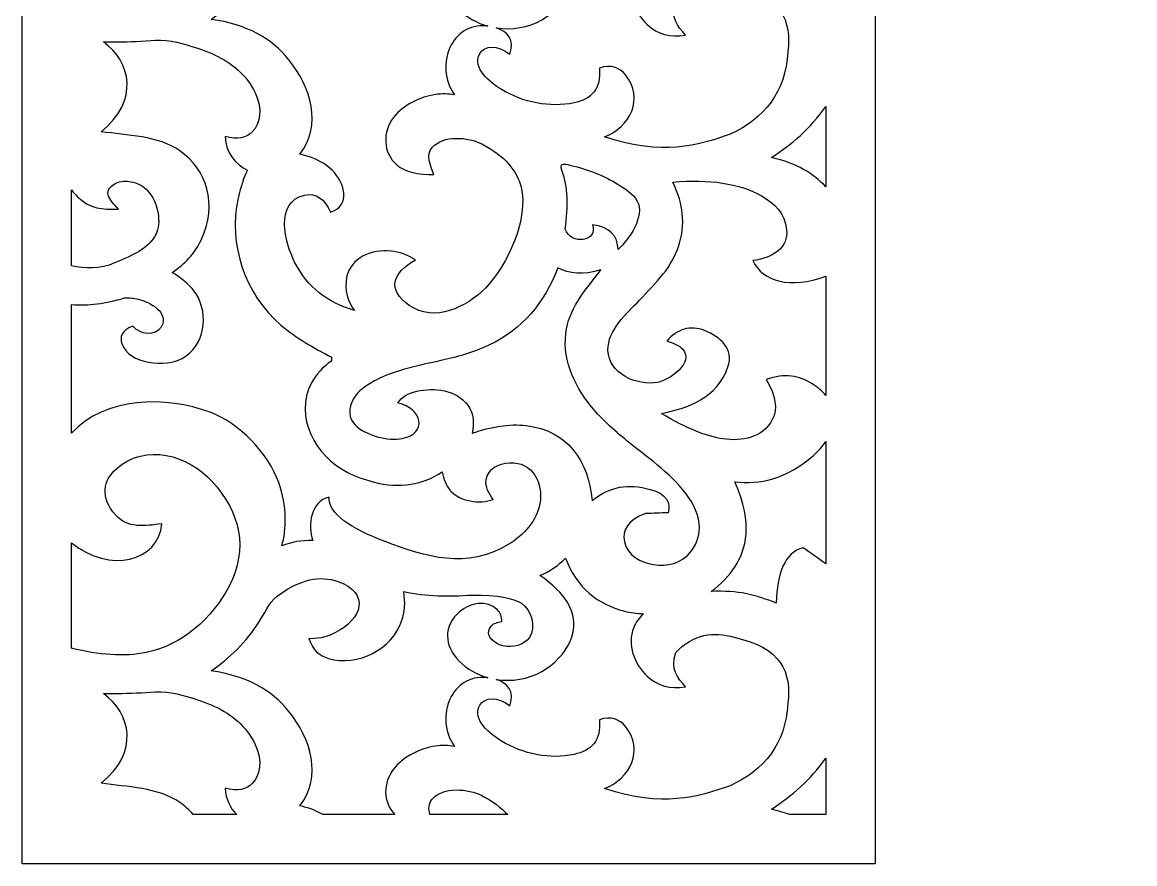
# Model space of a CAD drawing. Header units: centimetres. Extents: x -27 to -21.2, y -9 to 9.
# Drawn here: x -27 to -21.24, y -9 to -4.64 of the extents above; entities that cross this region are included whole.
import ezdxf

# ---------------------------------------------------------------- set-up
doc = ezdxf.new("R2010")
doc.units = ezdxf.units.CM
doc.header["$MEASUREMENT"] = 0
doc.layers.add('layer 1', color=7, linetype='Continuous')

msp = doc.modelspace()

# ---------------------------------------------------------------- linework, layer by layer
at = {"layer": 'layer 1', "color": 250}
for points, knots in [([(-22.58379, -9.00021), (-22.58379, -9.00021), (-22.58379, 9.00077), (-22.58379, 9.00077), (-22.58379, 9.00077), (-22.82773, 9.00077), (-21.23895, 9.00077), (-26.99913, 9.00077), (-26.99913, 9.00077), (-26.99913, 9.00077), (-26.99913, -9.00021), (-26.99913, -9.00021), (-26.99913, -9.00021), (-25.28055, -9.00021), (-23.36778, -9.00021), (-22.58379, -9.00021)], [0, 0, 0, 0, 0.2, 0.2, 0.2, 0.2, 0.4, 0.4, 0.4, 0.4, 0.6, 0.6, 0.6, 0.6, 1, 1, 1, 1]), ([(-24.54571, -4.67141), (-24.4875, -4.68979), (-24.44538, -4.73198), (-24.47462, -4.80778), (-24.47462, -4.80778), (-24.53755, -4.75779), (-24.60599, -4.76163), (-24.62993, -4.8049), (-24.62993, -4.8049), (-24.67222, -4.88134), (-24.57287, -4.95677), (-24.51725, -4.99062), (-24.51725, -4.99062), (-24.40699, -5.05772), (-24.26852, -5.08673), (-24.14149, -5.05967), (-24.14149, -5.05967), (-24.05237, -5.04069), (-24.00017, -4.98859), (-24.01108, -4.87983), (-24.01108, -4.87983), (-23.95209, -4.85911), (-23.90624, -4.87751), (-23.87614, -4.91432), (-23.87614, -4.91432), (-23.7766, -5.03611), (-23.85188, -5.18646), (-23.98432, -5.23663), (-23.98432, -5.23663), (-23.68143, -5.33468), (-23.50368, -5.28257), (-23.33318, -5.22176), (-23.33318, -5.22176), (-23.15668, -5.13973), (-23.04689, -5.00549), (-23.03461, -4.79495), (-23.03461, -4.79495), (-23.01585, -4.63579), (-23.0673, -4.5051), (-23.31286, -4.4531), (-23.31286, -4.4531), (-23.41981, -4.42336), (-23.52229, -4.43379), (-23.61496, -4.5326), (-23.61496, -4.5326), (-23.646, -4.61876), (-23.60347, -4.66289), (-23.56527, -4.70949), (-23.56527, -4.70949), (-23.64271, -4.72175), (-23.7099, -4.706), (-23.76383, -4.65395), (-23.76383, -4.65395), (-23.83048, -4.58962), (-23.8699, -4.49259), (-23.83314, -4.40256), (-23.83314, -4.40256), (-23.82209, -4.37548), (-23.80453, -4.35177), (-23.78217, -4.33113), (-23.78217, -4.33113), (-23.81586, -4.33031), (-23.84907, -4.32592), (-23.88108, -4.31761), (-23.88108, -4.31761), (-24.01776, -4.28212), (-24.12569, -4.20018), (-24.18692, -4.0428), (-24.18692, -4.0428), (-24.22252, -4.08113), (-24.26591, -4.11167), (-24.3187, -4.1328), (-24.3187, -4.1328), (-24.24885, -4.1819), (-24.2049, -4.22681), (-24.17854, -4.26889), (-24.17854, -4.26889), (-24.09096, -4.40864), (-24.18028, -4.5561), (-24.30856, -4.62977), (-24.30856, -4.62977), (-24.37874, -4.67006), (-24.46452, -4.68389), (-24.54571, -4.67141)], [0, 0, 0, 0, 0.0454545, 0.0454545, 0.0454545, 0.0454545, 0.0909091, 0.0909091, 0.0909091, 0.0909091, 0.1363636, 0.1363636, 0.1363636, 0.1363636, 0.1818182, 0.1818182, 0.1818182, 0.1818182, 0.2272727, 0.2272727, 0.2272727, 0.2272727, 0.2727273, 0.2727273, 0.2727273, 0.2727273, 0.3181818, 0.3181818, 0.3181818, 0.3181818, 0.3636364, 0.3636364, 0.3636364, 0.3636364, 0.4090909, 0.4090909, 0.4090909, 0.4090909, 0.4545455, 0.4545455, 0.4545455, 0.4545455, 0.5, 0.5, 0.5, 0.5, 0.5454545, 0.5454545, 0.5454545, 0.5454545, 0.5909091, 0.5909091, 0.5909091, 0.5909091, 0.6363636, 0.6363636, 0.6363636, 0.6363636, 0.6818182, 0.6818182, 0.6818182, 0.6818182, 0.7272727, 0.7272727, 0.7272727, 0.7272727, 0.7727273, 0.7727273, 0.7727273, 0.7727273, 0.8181818, 0.8181818, 0.8181818, 0.8181818, 0.8636364, 0.8636364, 0.8636364, 0.8636364, 0.9090909, 0.9090909, 0.9090909, 0.9090909, 1, 1, 1, 1]), ([(-25.56161, -5.32607), (-25.46011, -5.3466), (-25.36786, -5.40359), (-25.3387, -5.5007), (-25.3387, -5.5007), (-25.31785, -5.57011), (-25.35682, -5.61309), (-25.40265, -5.62612), (-25.40265, -5.62612), (-25.43358, -5.55755), (-25.47895, -5.5236), (-25.53742, -5.53773), (-25.53742, -5.53773), (-25.6958, -5.576), (-25.6391, -5.7837), (-25.58882, -5.88408), (-25.58882, -5.88408), (-25.5239, -6.01368), (-25.41878, -6.09477), (-25.27969, -6.13492), (-25.27969, -6.13492), (-25.31336, -6.09412), (-25.33212, -6.02548), (-25.31948, -5.96377), (-25.31948, -5.96377), (-25.29805, -5.85919), (-25.18712, -5.81789), (-25.09095, -5.82707), (-25.09095, -5.82707), (-25.04628, -5.83134), (-25.00354, -5.84722), (-24.96236, -5.87243), (-24.96236, -5.87243), (-25.08401, -5.94117), (-25.11177, -6.02718), (-24.99505, -6.10895), (-24.99505, -6.10895), (-24.86587, -6.19943), (-24.69881, -6.11915), (-24.60102, -6.01882), (-24.60102, -6.01882), (-24.48721, -5.90207), (-24.37454, -5.65769), (-24.41654, -5.49542), (-24.41654, -5.49542), (-24.43812, -5.41204), (-24.49872, -5.33552), (-24.6204, -5.27253), (-24.6204, -5.27253), (-24.6896, -5.2367), (-24.8188, -5.22542), (-24.87613, -5.2907), (-24.87613, -5.2907), (-24.91064, -5.33), (-24.88659, -5.38142), (-24.86769, -5.43176), (-24.86769, -5.43176), (-24.94879, -5.43303), (-25.01496, -5.41862), (-25.05927, -5.38124), (-25.05927, -5.38124), (-25.13246, -5.31951), (-25.13498, -5.20818), (-25.07665, -5.13554), (-25.07665, -5.13554), (-25.02431, -5.07035), (-24.94131, -5.02878), (-24.8594, -5.01687), (-24.8594, -5.01687), (-24.82659, -5.0121), (-24.79378, -5.0124), (-24.76096, -5.01864), (-24.76096, -5.01864), (-24.81534, -4.94162), (-24.81832, -4.84594), (-24.78438, -4.77285), (-24.78438, -4.77285), (-24.75174, -4.70257), (-24.68496, -4.65318), (-24.59691, -4.66139), (-24.59691, -4.66139), (-24.59398, -4.66166), (-24.59106, -4.66199), (-24.58814, -4.66235), (-24.58814, -4.66235), (-24.64418, -4.64691), (-24.6961, -4.61822), (-24.73668, -4.57632), (-24.73668, -4.57632), (-24.81361, -4.49691), (-24.82292, -4.39361), (-24.73339, -4.32018), (-24.73339, -4.32018), (-24.67798, -4.27474), (-24.59573, -4.25721), (-24.53921, -4.31084), (-24.53921, -4.31084), (-24.5224, -4.32678), (-24.51489, -4.34696), (-24.51668, -4.37136), (-24.51668, -4.37136), (-24.53848, -4.37458), (-24.55879, -4.38098), (-24.57061, -4.39501), (-24.57061, -4.39501), (-24.61206, -4.44422), (-24.55469, -4.48729), (-24.51023, -4.49744), (-24.51023, -4.49744), (-24.45866, -4.50922), (-24.40119, -4.494), (-24.37345, -4.45374), (-24.37345, -4.45374), (-24.33733, -4.40133), (-24.36161, -4.30877), (-24.41459, -4.27665), (-24.41459, -4.27665), (-24.45712, -4.25085), (-24.53346, -4.23419), (-24.67185, -4.2343), (-24.67185, -4.2343), (-24.78908, -4.24307), (-24.90631, -4.24126), (-25.02355, -4.2162), (-25.02355, -4.2162), (-25.01472, -4.27519), (-25.01938, -4.3237), (-25.03319, -4.36509), (-25.03319, -4.36509), (-25.08341, -4.51564), (-25.26129, -4.60702), (-25.41407, -4.56279), (-25.41407, -4.56279), (-25.46082, -4.54925), (-25.49658, -4.51727), (-25.51505, -4.45903), (-25.51505, -4.45903), (-25.47952, -4.46442), (-25.42539, -4.45361), (-25.37663, -4.4288), (-25.37663, -4.4288), (-25.24086, -4.35972), (-25.1949, -4.2252), (-25.36298, -4.16464), (-25.36298, -4.16464), (-25.46118, -4.12926), (-25.55938, -4.15796), (-25.65758, -4.22376), (-25.65758, -4.22376), (-25.7208, -4.26612), (-25.72806, -4.30406), (-25.76817, -4.36699), (-25.76817, -4.36699), (-25.84105, -4.48133), (-25.92786, -4.56185), (-26.02083, -4.62741), (-26.02083, -4.62741), (-25.83546, -4.65258), (-25.70717, -4.72713), (-25.61926, -4.83659), (-25.61926, -4.83659), (-25.50353, -4.9807), (-25.44549, -5.1723), (-25.56161, -5.32607)], [0, 0, 0, 0, 0.0238095, 0.0238095, 0.0238095, 0.0238095, 0.047619, 0.047619, 0.047619, 0.047619, 0.0714286, 0.0714286, 0.0714286, 0.0714286, 0.0952381, 0.0952381, 0.0952381, 0.0952381, 0.1190476, 0.1190476, 0.1190476, 0.1190476, 0.1428571, 0.1428571, 0.1428571, 0.1428571, 0.1666667, 0.1666667, 0.1666667, 0.1666667, 0.1904762, 0.1904762, 0.1904762, 0.1904762, 0.2142857, 0.2142857, 0.2142857, 0.2142857, 0.2380952, 0.2380952, 0.2380952, 0.2380952, 0.2619048, 0.2619048, 0.2619048, 0.2619048, 0.2857143, 0.2857143, 0.2857143, 0.2857143, 0.3095238, 0.3095238, 0.3095238, 0.3095238, 0.3333333, 0.3333333, 0.3333333, 0.3333333, 0.3571429, 0.3571429, 0.3571429, 0.3571429, 0.3809524, 0.3809524, 0.3809524, 0.3809524, 0.4047619, 0.4047619, 0.4047619, 0.4047619, 0.4285714, 0.4285714, 0.4285714, 0.4285714, 0.452381, 0.452381, 0.452381, 0.452381, 0.4761905, 0.4761905, 0.4761905, 0.4761905, 0.5, 0.5, 0.5, 0.5, 0.5238095, 0.5238095, 0.5238095, 0.5238095, 0.547619, 0.547619, 0.547619, 0.547619, 0.5714286, 0.5714286, 0.5714286, 0.5714286, 0.5952381, 0.5952381, 0.5952381, 0.5952381, 0.6190476, 0.6190476, 0.6190476, 0.6190476, 0.6428571, 0.6428571, 0.6428571, 0.6428571, 0.6666667, 0.6666667, 0.6666667, 0.6666667, 0.6904762, 0.6904762, 0.6904762, 0.6904762, 0.7142857, 0.7142857, 0.7142857, 0.7142857, 0.7380952, 0.7380952, 0.7380952, 0.7380952, 0.7619048, 0.7619048, 0.7619048, 0.7619048, 0.7857143, 0.7857143, 0.7857143, 0.7857143, 0.8095238, 0.8095238, 0.8095238, 0.8095238, 0.8333333, 0.8333333, 0.8333333, 0.8333333, 0.8571429, 0.8571429, 0.8571429, 0.8571429, 0.8809524, 0.8809524, 0.8809524, 0.8809524, 0.9047619, 0.9047619, 0.9047619, 0.9047619, 0.9285714, 0.9285714, 0.9285714, 0.9285714, 0.952381, 0.952381, 0.952381, 0.952381, 1, 1, 1, 1]), ([(-26.7444, -6.77109), (-26.57057, -6.58049), (-26.25652, -6.57711), (-26.02605, -6.66204), (-26.02605, -6.66204), (-25.87657, -6.71713), (-25.72529, -6.87584), (-25.67103, -7.02594), (-25.67103, -7.02594), (-25.62681, -7.14831), (-25.63003, -7.27267), (-25.65578, -7.35339), (-25.65578, -7.35339), (-25.60522, -7.33535), (-25.55247, -7.32389), (-25.4949, -7.32689), (-25.4949, -7.32689), (-25.52172, -7.24568), (-25.50648, -7.12417), (-25.40973, -7.10166), (-25.40973, -7.10166), (-25.41643, -7.18714), (-25.29658, -7.26506), (-25.1207, -7.33187), (-25.1207, -7.33187), (-24.90692, -7.41306), (-24.697, -7.47593), (-24.48278, -7.34746), (-24.48278, -7.34746), (-24.39811, -7.29668), (-24.33548, -7.22302), (-24.31925, -7.13501), (-24.31925, -7.13501), (-24.30028, -7.0321), (-24.35522, -6.91618), (-24.47617, -6.92406), (-24.47617, -6.92406), (-24.5334, -6.92778), (-24.58767, -6.95097), (-24.59718, -7.01375), (-24.59718, -7.01375), (-24.60253, -7.04907), (-24.58402, -7.08141), (-24.5605, -7.11312), (-24.5605, -7.11312), (-24.63064, -7.14019), (-24.73617, -7.12422), (-24.7852, -7.06513), (-24.7852, -7.06513), (-24.8061, -7.03995), (-24.81769, -7.00802), (-24.82432, -6.97115), (-24.82432, -6.97115), (-24.92474, -7.03552), (-25.0411, -7.06007), (-25.18214, -7.02289), (-25.18214, -7.02289), (-25.22898, -7.01054), (-25.27475, -6.99434), (-25.31695, -6.97287), (-25.31695, -6.97287), (-25.47962, -6.89008), (-25.59474, -6.68523), (-25.50106, -6.50941), (-25.50106, -6.50941), (-25.47751, -6.4652), (-25.44208, -6.4275), (-25.39867, -6.3968), (-25.39867, -6.3968), (-25.39867, -6.39013), (-25.39867, -6.38346), (-25.39867, -6.37679), (-25.39867, -6.37679), (-25.49059, -6.32824), (-25.58113, -6.27777), (-25.65979, -6.21076), (-25.65979, -6.21076), (-25.84576, -6.0523), (-25.93464, -5.79252), (-25.88046, -5.55299), (-25.88046, -5.55299), (-25.8669, -5.49304), (-25.85306, -5.44471), (-25.83304, -5.40777), (-25.83304, -5.40777), (-25.89564, -5.37999), (-25.94376, -5.32078), (-25.94854, -5.2346), (-25.94854, -5.2346), (-25.88617, -5.25282), (-25.83665, -5.24249), (-25.80625, -5.2081), (-25.80625, -5.2081), (-25.73262, -5.12478), (-25.78304, -4.99964), (-25.84525, -4.92729), (-25.84525, -4.92729), (-25.90584, -4.85682), (-25.99156, -4.80789), (-26.09635, -4.7753), (-26.09635, -4.7753), (-26.16171, -4.75478), (-26.23354, -4.7299), (-26.30993, -4.7356), (-26.30993, -4.7356), (-26.37365, -4.74036), (-26.44043, -4.74333), (-26.509, -4.74426), (-26.509, -4.74426), (-26.53218, -4.74457), (-26.55558, -4.74466), (-26.57912, -4.7445), (-26.57912, -4.7445), (-26.4367, -4.84845), (-26.39054, -5.0456), (-26.59034, -5.20936), (-26.59034, -5.20936), (-26.4579, -5.22807), (-26.29507, -5.23019), (-26.18321, -5.30799), (-26.18321, -5.30799), (-26.04495, -5.40416), (-25.98501, -5.58433), (-26.07313, -5.77059), (-26.07313, -5.77059), (-26.10629, -5.84069), (-26.15742, -5.89538), (-26.22299, -5.93769), (-26.22299, -5.93769), (-26.16202, -5.97428), (-26.12323, -6.01157), (-26.09923, -6.04932), (-26.09923, -6.04932), (-26.0302, -6.15788), (-26.05399, -6.31752), (-26.17065, -6.38299), (-26.17065, -6.38299), (-26.2523, -6.42882), (-26.44883, -6.41429), (-26.48352, -6.30665), (-26.48352, -6.30665), (-26.49475, -6.2718), (-26.48634, -6.24083), (-26.42684, -6.21586), (-26.42684, -6.21586), (-26.39029, -6.26204), (-26.31035, -6.26907), (-26.28043, -6.22089), (-26.28043, -6.22089), (-26.23427, -6.14654), (-26.33987, -6.09005), (-26.39899, -6.07638), (-26.39899, -6.07638), (-26.42054, -6.07139), (-26.44428, -6.06915), (-26.47061, -6.07015), (-26.47061, -6.07015), (-26.56683, -6.10073), (-26.65738, -6.1105), (-26.7444, -6.10478), (-26.7444, -6.10478), (-26.7444, -6.10478), (-26.7444, -6.77109), (-26.7444, -6.77109)], [0, 0, 0, 0, 0.0238095, 0.0238095, 0.0238095, 0.0238095, 0.047619, 0.047619, 0.047619, 0.047619, 0.0714286, 0.0714286, 0.0714286, 0.0714286, 0.0952381, 0.0952381, 0.0952381, 0.0952381, 0.1190476, 0.1190476, 0.1190476, 0.1190476, 0.1428571, 0.1428571, 0.1428571, 0.1428571, 0.1666667, 0.1666667, 0.1666667, 0.1666667, 0.1904762, 0.1904762, 0.1904762, 0.1904762, 0.2142857, 0.2142857, 0.2142857, 0.2142857, 0.2380952, 0.2380952, 0.2380952, 0.2380952, 0.2619048, 0.2619048, 0.2619048, 0.2619048, 0.2857143, 0.2857143, 0.2857143, 0.2857143, 0.3095238, 0.3095238, 0.3095238, 0.3095238, 0.3333333, 0.3333333, 0.3333333, 0.3333333, 0.3571429, 0.3571429, 0.3571429, 0.3571429, 0.3809524, 0.3809524, 0.3809524, 0.3809524, 0.4047619, 0.4047619, 0.4047619, 0.4047619, 0.4285714, 0.4285714, 0.4285714, 0.4285714, 0.452381, 0.452381, 0.452381, 0.452381, 0.4761905, 0.4761905, 0.4761905, 0.4761905, 0.5, 0.5, 0.5, 0.5, 0.5238095, 0.5238095, 0.5238095, 0.5238095, 0.547619, 0.547619, 0.547619, 0.547619, 0.5714286, 0.5714286, 0.5714286, 0.5714286, 0.5952381, 0.5952381, 0.5952381, 0.5952381, 0.6190476, 0.6190476, 0.6190476, 0.6190476, 0.6428571, 0.6428571, 0.6428571, 0.6428571, 0.6666667, 0.6666667, 0.6666667, 0.6666667, 0.6904762, 0.6904762, 0.6904762, 0.6904762, 0.7142857, 0.7142857, 0.7142857, 0.7142857, 0.7380952, 0.7380952, 0.7380952, 0.7380952, 0.7619048, 0.7619048, 0.7619048, 0.7619048, 0.7857143, 0.7857143, 0.7857143, 0.7857143, 0.8095238, 0.8095238, 0.8095238, 0.8095238, 0.8333333, 0.8333333, 0.8333333, 0.8333333, 0.8571429, 0.8571429, 0.8571429, 0.8571429, 0.8809524, 0.8809524, 0.8809524, 0.8809524, 0.9047619, 0.9047619, 0.9047619, 0.9047619, 0.9285714, 0.9285714, 0.9285714, 0.9285714, 0.952381, 0.952381, 0.952381, 0.952381, 1, 1, 1, 1]), ([(-22.83852, -5.0791), (-22.91896, -5.19213), (-23.01549, -5.27565), (-23.12044, -5.34373), (-23.12044, -5.34373), (-22.98673, -5.37179), (-22.90312, -5.42769), (-22.83852, -5.49414), (-22.83852, -5.49414), (-22.83852, -5.49414), (-22.83852, -5.0791), (-22.83852, -5.0791)], [0, 0, 0, 0, 0.25, 0.25, 0.25, 0.25, 0.5, 0.5, 0.5, 0.5, 1, 1, 1, 1]), ([(-24.04665, -5.69202), (-23.95892, -5.69806), (-23.91526, -5.75078), (-23.91412, -5.81919), (-23.91412, -5.81919), (-23.85796, -5.76853), (-23.77264, -5.64477), (-23.81459, -5.56843), (-23.81459, -5.56843), (-23.83611, -5.52928), (-23.88255, -5.50096), (-23.92769, -5.47409), (-23.92769, -5.47409), (-24.00259, -5.42952), (-24.08557, -5.39935), (-24.17448, -5.37995), (-24.17448, -5.37995), (-24.21136, -5.3719), (-24.21555, -5.38191), (-24.20319, -5.41432), (-24.20319, -5.41432), (-24.17372, -5.49163), (-24.17137, -5.59381), (-24.18815, -5.71352), (-24.18815, -5.71352), (-24.15944, -5.79936), (-24.01449, -5.77749), (-24.04665, -5.69202)], [0, 0, 0, 0, 0.125, 0.125, 0.125, 0.125, 0.25, 0.25, 0.25, 0.25, 0.375, 0.375, 0.375, 0.375, 0.5, 0.5, 0.5, 0.5, 0.625, 0.625, 0.625, 0.625, 0.75, 0.75, 0.75, 0.75, 1, 1, 1, 1]), ([(-26.7444, -5.9032), (-26.67362, -5.9195), (-26.59897, -5.92147), (-26.52074, -5.8892), (-26.52074, -5.8892), (-26.46951, -5.86806), (-26.4281, -5.84869), (-26.39537, -5.82897), (-26.39537, -5.82897), (-26.32401, -5.78598), (-26.28363, -5.73156), (-26.29449, -5.64403), (-26.29449, -5.64403), (-26.30781, -5.53668), (-26.37839, -5.44846), (-26.49691, -5.46842), (-26.49691, -5.46842), (-26.59923, -5.51164), (-26.54561, -5.56135), (-26.50116, -5.61069), (-26.50116, -5.61069), (-26.58766, -5.61069), (-26.64394, -5.61185), (-26.7125, -5.54655), (-26.7125, -5.54655), (-26.72328, -5.53628), (-26.73392, -5.52426), (-26.7444, -5.51002), (-26.7444, -5.51002), (-26.7444, -5.51002), (-26.7444, -5.9032), (-26.7444, -5.9032)], [0, 0, 0, 0, 0.1111111, 0.1111111, 0.1111111, 0.1111111, 0.2222222, 0.2222222, 0.2222222, 0.2222222, 0.3333333, 0.3333333, 0.3333333, 0.3333333, 0.4444444, 0.4444444, 0.4444444, 0.4444444, 0.5555556, 0.5555556, 0.5555556, 0.5555556, 0.6666667, 0.6666667, 0.6666667, 0.6666667, 0.7777778, 0.7777778, 0.7777778, 0.7777778, 1, 1, 1, 1]), ([(-22.83852, -5.95742), (-23.02358, -6.02442), (-23.16366, -5.98711), (-23.21683, -5.87711), (-23.21683, -5.87711), (-23.10759, -5.86264), (-23.03247, -5.80845), (-23.04171, -5.71581), (-23.04171, -5.71581), (-23.05013, -5.63145), (-23.10175, -5.58173), (-23.17206, -5.5414), (-23.17206, -5.5414), (-23.28484, -5.47672), (-23.44378, -5.45351), (-23.63042, -5.47029), (-23.63042, -5.47029), (-23.60056, -5.53366), (-23.58633, -5.58587), (-23.58158, -5.63131), (-23.58158, -5.63131), (-23.56943, -5.7476), (-23.60906, -5.85773), (-23.68059, -5.94588), (-23.68059, -5.94588), (-23.71974, -5.99414), (-23.76176, -6.03843), (-23.80298, -6.08148), (-23.80298, -6.08148), (-23.86905, -6.15049), (-23.96858, -6.2372), (-23.96642, -6.34068), (-23.96642, -6.34068), (-23.96385, -6.4631), (-23.81688, -6.52673), (-23.70919, -6.50731), (-23.70919, -6.50731), (-23.64806, -6.49629), (-23.51743, -6.40522), (-23.57924, -6.33551), (-23.57924, -6.33551), (-23.59755, -6.31486), (-23.62827, -6.30324), (-23.6616, -6.29352), (-23.6616, -6.29352), (-23.60757, -6.23221), (-23.5408, -6.2087), (-23.46588, -6.23906), (-23.46588, -6.23906), (-23.38316, -6.27258), (-23.31413, -6.33522), (-23.34514, -6.42747), (-23.34514, -6.42747), (-23.39895, -6.58759), (-23.55738, -6.64341), (-23.68966, -6.66772), (-23.68966, -6.66772), (-23.56086, -6.74661), (-23.45663, -6.78727), (-23.3704, -6.79993), (-23.3704, -6.79993), (-23.27428, -6.81404), (-23.16509, -6.79486), (-23.11557, -6.7), (-23.11557, -6.7), (-23.08662, -6.64453), (-23.09712, -6.57556), (-23.14708, -6.4931), (-23.14708, -6.4931), (-23.05076, -6.45643), (-22.97513, -6.47355), (-22.90884, -6.51493), (-22.90884, -6.51493), (-22.87938, -6.5333), (-22.85611, -6.55354), (-22.83852, -6.57504), (-22.83852, -6.57504), (-22.83852, -6.57504), (-22.83852, -5.95742), (-22.83852, -5.95742)], [0, 0, 0, 0, 0.047619, 0.047619, 0.047619, 0.047619, 0.0952381, 0.0952381, 0.0952381, 0.0952381, 0.1428571, 0.1428571, 0.1428571, 0.1428571, 0.1904762, 0.1904762, 0.1904762, 0.1904762, 0.2380952, 0.2380952, 0.2380952, 0.2380952, 0.2857143, 0.2857143, 0.2857143, 0.2857143, 0.3333333, 0.3333333, 0.3333333, 0.3333333, 0.3809524, 0.3809524, 0.3809524, 0.3809524, 0.4285714, 0.4285714, 0.4285714, 0.4285714, 0.4761905, 0.4761905, 0.4761905, 0.4761905, 0.5238095, 0.5238095, 0.5238095, 0.5238095, 0.5714286, 0.5714286, 0.5714286, 0.5714286, 0.6190476, 0.6190476, 0.6190476, 0.6190476, 0.6666667, 0.6666667, 0.6666667, 0.6666667, 0.7142857, 0.7142857, 0.7142857, 0.7142857, 0.7619048, 0.7619048, 0.7619048, 0.7619048, 0.8095238, 0.8095238, 0.8095238, 0.8095238, 0.8571429, 0.8571429, 0.8571429, 0.8571429, 0.9047619, 0.9047619, 0.9047619, 0.9047619, 1, 1, 1, 1]), ([(-24.22524, -5.91437), (-24.16742, -5.94623), (-24.09544, -5.95353), (-24.00276, -5.92497), (-24.00276, -5.92497), (-24.07373, -6.01585), (-24.15922, -6.11324), (-24.18108, -6.23001), (-24.18108, -6.23001), (-24.2078, -6.37268), (-24.14814, -6.51731), (-24.05193, -6.63387), (-24.05193, -6.63387), (-23.99444, -6.70353), (-23.92532, -6.76422), (-23.85303, -6.82245), (-23.85303, -6.82245), (-23.74528, -6.90926), (-23.62604, -6.98979), (-23.54694, -7.10554), (-23.54694, -7.10554), (-23.48731, -7.19278), (-23.46942, -7.29185), (-23.53449, -7.38055), (-23.53449, -7.38055), (-23.58385, -7.44783), (-23.66348, -7.4608), (-23.72992, -7.45074), (-23.72992, -7.45074), (-23.79743, -7.44051), (-23.86564, -7.40409), (-23.88155, -7.33167), (-23.88155, -7.33167), (-23.89348, -7.2774), (-23.86502, -7.21859), (-23.77249, -7.18702), (-23.77249, -7.18702), (-23.73335, -7.18559), (-23.69421, -7.18417), (-23.65507, -7.18275), (-23.65507, -7.18275), (-23.6394, -7.13132), (-23.66346, -7.08433), (-23.74716, -7.06184), (-23.74716, -7.06184), (-23.86538, -7.03007), (-23.95213, -7.04541), (-24.04789, -7.1187), (-24.04789, -7.1187), (-24.06927, -6.91275), (-24.17357, -6.75709), (-24.3906, -6.73109), (-24.3906, -6.73109), (-24.47767, -6.72067), (-24.57131, -6.73648), (-24.66955, -6.77068), (-24.66955, -6.77068), (-24.6606, -6.7195), (-24.65899, -6.66954), (-24.69226, -6.62539), (-24.69226, -6.62539), (-24.75342, -6.54424), (-24.86365, -6.53333), (-24.95661, -6.55333), (-24.95661, -6.55333), (-25.00324, -6.56336), (-25.03471, -6.58408), (-25.05403, -6.6134), (-25.05403, -6.6134), (-24.92634, -6.64252), (-24.89996, -6.77131), (-25.0315, -6.79799), (-25.0315, -6.79799), (-25.10566, -6.81303), (-25.22147, -6.78212), (-25.27494, -6.72805), (-25.27494, -6.72805), (-25.33121, -6.67115), (-25.29724, -6.58868), (-25.24216, -6.54391), (-25.24216, -6.54391), (-25.13156, -6.45402), (-24.96789, -6.4248), (-24.83195, -6.39467), (-24.83195, -6.39467), (-24.75301, -6.37717), (-24.66818, -6.35487), (-24.58332, -6.31473), (-24.58332, -6.31473), (-24.40729, -6.23147), (-24.29757, -6.09676), (-24.22524, -5.91437)], [0, 0, 0, 0, 0.0416667, 0.0416667, 0.0416667, 0.0416667, 0.0833333, 0.0833333, 0.0833333, 0.0833333, 0.125, 0.125, 0.125, 0.125, 0.1666667, 0.1666667, 0.1666667, 0.1666667, 0.2083333, 0.2083333, 0.2083333, 0.2083333, 0.25, 0.25, 0.25, 0.25, 0.2916667, 0.2916667, 0.2916667, 0.2916667, 0.3333333, 0.3333333, 0.3333333, 0.3333333, 0.375, 0.375, 0.375, 0.375, 0.4166667, 0.4166667, 0.4166667, 0.4166667, 0.4583333, 0.4583333, 0.4583333, 0.4583333, 0.5, 0.5, 0.5, 0.5, 0.5416667, 0.5416667, 0.5416667, 0.5416667, 0.5833333, 0.5833333, 0.5833333, 0.5833333, 0.625, 0.625, 0.625, 0.625, 0.6666667, 0.6666667, 0.6666667, 0.6666667, 0.7083333, 0.7083333, 0.7083333, 0.7083333, 0.75, 0.75, 0.75, 0.75, 0.7916667, 0.7916667, 0.7916667, 0.7916667, 0.8333333, 0.8333333, 0.8333333, 0.8333333, 0.875, 0.875, 0.875, 0.875, 0.9166667, 0.9166667, 0.9166667, 0.9166667, 1, 1, 1, 1]), ([(-26.7444, -7.88413), (-26.6016, -7.92004), (-26.47146, -7.92938), (-26.35684, -7.90637), (-26.35684, -7.90637), (-26.17196, -7.86926), (-26.01404, -7.72741), (-25.92819, -7.56284), (-25.92819, -7.56284), (-25.82662, -7.36814), (-25.87065, -7.18099), (-26.01652, -7.02035), (-26.01652, -7.02035), (-26.13976, -6.88464), (-26.36011, -6.81945), (-26.51167, -6.95453), (-26.51167, -6.95453), (-26.57832, -7.01393), (-26.59849, -7.10303), (-26.51514, -7.19536), (-26.51514, -7.19536), (-26.45389, -7.26321), (-26.36558, -7.25288), (-26.27612, -7.23922), (-26.27612, -7.23922), (-26.29465, -7.4365), (-26.54272, -7.49789), (-26.7444, -7.33842), (-26.7444, -7.33842), (-26.7444, -7.33842), (-26.7444, -7.88413), (-26.7444, -7.88413)], [0, 0, 0, 0, 0.1111111, 0.1111111, 0.1111111, 0.1111111, 0.2222222, 0.2222222, 0.2222222, 0.2222222, 0.3333333, 0.3333333, 0.3333333, 0.3333333, 0.4444444, 0.4444444, 0.4444444, 0.4444444, 0.5555556, 0.5555556, 0.5555556, 0.5555556, 0.6666667, 0.6666667, 0.6666667, 0.6666667, 0.7777778, 0.7777778, 0.7777778, 0.7777778, 1, 1, 1, 1]), ([(-22.83852, -6.81433), (-22.85544, -6.83924), (-22.87709, -6.86331), (-22.90294, -6.88584), (-22.90294, -6.88584), (-23.0488, -7.01297), (-23.18117, -7.0349), (-23.30923, -7.02321), (-23.30923, -7.02321), (-23.21201, -7.24315), (-23.25278, -7.37403), (-23.30792, -7.46034), (-23.30792, -7.46034), (-23.33946, -7.50973), (-23.38203, -7.55372), (-23.43145, -7.59033), (-23.43145, -7.59033), (-23.36408, -7.58685), (-23.30097, -7.59109), (-23.25361, -7.60129), (-23.25361, -7.60129), (-23.19785, -7.61328), (-23.14415, -7.63057), (-23.09523, -7.64992), (-23.09523, -7.64992), (-23.0893, -7.49852), (-23.05435, -7.3873), (-22.95557, -7.36445), (-22.95557, -7.36445), (-22.91656, -7.39176), (-22.87754, -7.41907), (-22.83852, -7.44638), (-22.83852, -7.44638), (-22.83852, -7.44638), (-22.83852, -6.81433), (-22.83852, -6.81433)], [0, 0, 0, 0, 0.1, 0.1, 0.1, 0.1, 0.2, 0.2, 0.2, 0.2, 0.3, 0.3, 0.3, 0.3, 0.4, 0.4, 0.4, 0.4, 0.5, 0.5, 0.5, 0.5, 0.6, 0.6, 0.6, 0.6, 0.7, 0.7, 0.7, 0.7, 0.8, 0.8, 0.8, 0.8, 1, 1, 1, 1]), ([(-24.54571, -8.04578), (-24.4875, -8.06416), (-24.44538, -8.10635), (-24.47462, -8.18215), (-24.47462, -8.18215), (-24.53755, -8.13216), (-24.60599, -8.136), (-24.62993, -8.17926), (-24.62993, -8.17926), (-24.67222, -8.2557), (-24.57287, -8.33114), (-24.51725, -8.36499), (-24.51725, -8.36499), (-24.40699, -8.43209), (-24.26852, -8.4611), (-24.14149, -8.43404), (-24.14149, -8.43404), (-24.05237, -8.41506), (-24.00017, -8.36295), (-24.01108, -8.2542), (-24.01108, -8.2542), (-23.95209, -8.23348), (-23.90624, -8.25187), (-23.87614, -8.28869), (-23.87614, -8.28869), (-23.7766, -8.41047), (-23.85188, -8.56082), (-23.98432, -8.61099), (-23.98432, -8.61099), (-23.68143, -8.70905), (-23.50368, -8.65693), (-23.33318, -8.59613), (-23.33318, -8.59613), (-23.15668, -8.5141), (-23.04689, -8.37986), (-23.03461, -8.16932), (-23.03461, -8.16932), (-23.01585, -8.01016), (-23.0673, -7.87947), (-23.31286, -7.82747), (-23.31286, -7.82747), (-23.41981, -7.79773), (-23.52229, -7.80816), (-23.61496, -7.90697), (-23.61496, -7.90697), (-23.646, -7.99313), (-23.60347, -8.03726), (-23.56527, -8.08385), (-23.56527, -8.08385), (-23.64271, -8.09612), (-23.7099, -8.08037), (-23.76383, -8.02832), (-23.76383, -8.02832), (-23.83048, -7.96399), (-23.8699, -7.86696), (-23.83314, -7.77693), (-23.83314, -7.77693), (-23.82209, -7.74985), (-23.80453, -7.72614), (-23.78217, -7.7055), (-23.78217, -7.7055), (-23.81586, -7.70468), (-23.84907, -7.70029), (-23.88108, -7.69198), (-23.88108, -7.69198), (-24.01776, -7.65649), (-24.12569, -7.57455), (-24.18692, -7.41717), (-24.18692, -7.41717), (-24.22252, -7.4555), (-24.26591, -7.48604), (-24.3187, -7.50717), (-24.3187, -7.50717), (-24.24885, -7.55626), (-24.2049, -7.60118), (-24.17854, -7.64326), (-24.17854, -7.64326), (-24.09096, -7.78301), (-24.18028, -7.93047), (-24.30856, -8.00413), (-24.30856, -8.00413), (-24.37874, -8.04443), (-24.46452, -8.05826), (-24.54571, -8.04578)], [0, 0, 0, 0, 0.0454545, 0.0454545, 0.0454545, 0.0454545, 0.0909091, 0.0909091, 0.0909091, 0.0909091, 0.1363636, 0.1363636, 0.1363636, 0.1363636, 0.1818182, 0.1818182, 0.1818182, 0.1818182, 0.2272727, 0.2272727, 0.2272727, 0.2272727, 0.2727273, 0.2727273, 0.2727273, 0.2727273, 0.3181818, 0.3181818, 0.3181818, 0.3181818, 0.3636364, 0.3636364, 0.3636364, 0.3636364, 0.4090909, 0.4090909, 0.4090909, 0.4090909, 0.4545455, 0.4545455, 0.4545455, 0.4545455, 0.5, 0.5, 0.5, 0.5, 0.5454545, 0.5454545, 0.5454545, 0.5454545, 0.5909091, 0.5909091, 0.5909091, 0.5909091, 0.6363636, 0.6363636, 0.6363636, 0.6363636, 0.6818182, 0.6818182, 0.6818182, 0.6818182, 0.7272727, 0.7272727, 0.7272727, 0.7272727, 0.7727273, 0.7727273, 0.7727273, 0.7727273, 0.8181818, 0.8181818, 0.8181818, 0.8181818, 0.8636364, 0.8636364, 0.8636364, 0.8636364, 0.9090909, 0.9090909, 0.9090909, 0.9090909, 1, 1, 1, 1]), ([(-25.56161, -8.70044), (-25.51924, -8.70901), (-25.47849, -8.72394), (-25.44326, -8.74548), (-25.44326, -8.74548), (-25.44326, -8.74548), (-25.0702, -8.74548), (-25.0702, -8.74548), (-25.0702, -8.74548), (-25.13254, -8.68228), (-25.13192, -8.57874), (-25.07665, -8.5099), (-25.07665, -8.5099), (-25.02431, -8.44472), (-24.94131, -8.40315), (-24.8594, -8.39124), (-24.8594, -8.39124), (-24.82659, -8.38647), (-24.79378, -8.38676), (-24.76096, -8.39301), (-24.76096, -8.39301), (-24.81534, -8.31599), (-24.81832, -8.22031), (-24.78438, -8.14722), (-24.78438, -8.14722), (-24.75174, -8.07693), (-24.68496, -8.02755), (-24.59691, -8.03576), (-24.59691, -8.03576), (-24.59398, -8.03603), (-24.59106, -8.03636), (-24.58814, -8.03672), (-24.58814, -8.03672), (-24.64418, -8.02127), (-24.6961, -7.99258), (-24.73668, -7.95069), (-24.73668, -7.95069), (-24.81361, -7.87127), (-24.82292, -7.76797), (-24.73339, -7.69455), (-24.73339, -7.69455), (-24.67798, -7.64911), (-24.59573, -7.63157), (-24.53921, -7.6852), (-24.53921, -7.6852), (-24.5224, -7.70115), (-24.51489, -7.72133), (-24.51668, -7.74573), (-24.51668, -7.74573), (-24.53848, -7.74895), (-24.55879, -7.75534), (-24.57061, -7.76938), (-24.57061, -7.76938), (-24.61206, -7.81859), (-24.55469, -7.86165), (-24.51023, -7.87181), (-24.51023, -7.87181), (-24.45866, -7.88358), (-24.40119, -7.86836), (-24.37345, -7.82811), (-24.37345, -7.82811), (-24.33733, -7.7757), (-24.36161, -7.68314), (-24.41459, -7.65101), (-24.41459, -7.65101), (-24.45712, -7.62522), (-24.53346, -7.60856), (-24.67185, -7.60867), (-24.67185, -7.60867), (-24.78908, -7.61744), (-24.90631, -7.61563), (-25.02355, -7.59057), (-25.02355, -7.59057), (-25.01472, -7.64956), (-25.01938, -7.69807), (-25.03319, -7.73946), (-25.03319, -7.73946), (-25.08341, -7.89001), (-25.26129, -7.98139), (-25.41407, -7.93716), (-25.41407, -7.93716), (-25.46082, -7.92362), (-25.49658, -7.89164), (-25.51505, -7.8334), (-25.51505, -7.8334), (-25.47952, -7.83879), (-25.42539, -7.82798), (-25.37663, -7.80317), (-25.37663, -7.80317), (-25.24086, -7.73409), (-25.1949, -7.59957), (-25.36298, -7.53901), (-25.36298, -7.53901), (-25.46118, -7.50363), (-25.55938, -7.53233), (-25.65758, -7.59812), (-25.65758, -7.59812), (-25.7208, -7.64049), (-25.72806, -7.67843), (-25.76817, -7.74136), (-25.76817, -7.74136), (-25.84105, -7.8557), (-25.92786, -7.93622), (-26.02083, -8.00178), (-26.02083, -8.00178), (-25.83546, -8.02695), (-25.70717, -8.10149), (-25.61926, -8.21096), (-25.61926, -8.21096), (-25.50353, -8.35507), (-25.44549, -8.54667), (-25.56161, -8.70044)], [0, 0, 0, 0, 0.0344828, 0.0344828, 0.0344828, 0.0344828, 0.0689655, 0.0689655, 0.0689655, 0.0689655, 0.1034483, 0.1034483, 0.1034483, 0.1034483, 0.137931, 0.137931, 0.137931, 0.137931, 0.1724138, 0.1724138, 0.1724138, 0.1724138, 0.2068966, 0.2068966, 0.2068966, 0.2068966, 0.2413793, 0.2413793, 0.2413793, 0.2413793, 0.2758621, 0.2758621, 0.2758621, 0.2758621, 0.3103448, 0.3103448, 0.3103448, 0.3103448, 0.3448276, 0.3448276, 0.3448276, 0.3448276, 0.3793103, 0.3793103, 0.3793103, 0.3793103, 0.4137931, 0.4137931, 0.4137931, 0.4137931, 0.4482759, 0.4482759, 0.4482759, 0.4482759, 0.4827586, 0.4827586, 0.4827586, 0.4827586, 0.5172414, 0.5172414, 0.5172414, 0.5172414, 0.5517241, 0.5517241, 0.5517241, 0.5517241, 0.5862069, 0.5862069, 0.5862069, 0.5862069, 0.6206897, 0.6206897, 0.6206897, 0.6206897, 0.6551724, 0.6551724, 0.6551724, 0.6551724, 0.6896552, 0.6896552, 0.6896552, 0.6896552, 0.7241379, 0.7241379, 0.7241379, 0.7241379, 0.7586207, 0.7586207, 0.7586207, 0.7586207, 0.7931034, 0.7931034, 0.7931034, 0.7931034, 0.8275862, 0.8275862, 0.8275862, 0.8275862, 0.862069, 0.862069, 0.862069, 0.862069, 0.8965517, 0.8965517, 0.8965517, 0.8965517, 0.9310345, 0.9310345, 0.9310345, 0.9310345, 1, 1, 1, 1]), ([(-25.88825, -8.74548), (-25.92223, -8.71324), (-25.94531, -8.66728), (-25.94854, -8.60896), (-25.94854, -8.60896), (-25.88617, -8.62719), (-25.83665, -8.61686), (-25.80625, -8.58247), (-25.80625, -8.58247), (-25.73262, -8.49915), (-25.78304, -8.37401), (-25.84525, -8.30166), (-25.84525, -8.30166), (-25.90584, -8.23119), (-25.99156, -8.18226), (-26.09635, -8.14967), (-26.09635, -8.14967), (-26.16171, -8.12915), (-26.23354, -8.10427), (-26.30993, -8.10997), (-26.30993, -8.10997), (-26.37365, -8.11472), (-26.44043, -8.11769), (-26.509, -8.11862), (-26.509, -8.11862), (-26.53218, -8.11894), (-26.55558, -8.11902), (-26.57912, -8.11886), (-26.57912, -8.11886), (-26.4367, -8.22282), (-26.39054, -8.41997), (-26.59034, -8.58373), (-26.59034, -8.58373), (-26.4579, -8.60244), (-26.29507, -8.60456), (-26.18321, -8.68236), (-26.18321, -8.68236), (-26.15704, -8.70056), (-26.13368, -8.72178), (-26.1136, -8.74548), (-26.1136, -8.74548), (-26.1136, -8.74548), (-25.88825, -8.74548), (-25.88825, -8.74548)], [0, 0, 0, 0, 0.0833333, 0.0833333, 0.0833333, 0.0833333, 0.1666667, 0.1666667, 0.1666667, 0.1666667, 0.25, 0.25, 0.25, 0.25, 0.3333333, 0.3333333, 0.3333333, 0.3333333, 0.4166667, 0.4166667, 0.4166667, 0.4166667, 0.5, 0.5, 0.5, 0.5, 0.5833333, 0.5833333, 0.5833333, 0.5833333, 0.6666667, 0.6666667, 0.6666667, 0.6666667, 0.75, 0.75, 0.75, 0.75, 0.8333333, 0.8333333, 0.8333333, 0.8333333, 1, 1, 1, 1]), ([(-22.83852, -8.45347), (-22.91896, -8.5665), (-23.01549, -8.65002), (-23.12044, -8.7181), (-23.12044, -8.7181), (-23.08552, -8.72543), (-23.05403, -8.73466), (-23.02539, -8.74548), (-23.02539, -8.74548), (-23.02539, -8.74548), (-22.83852, -8.74548), (-22.83852, -8.74548), (-22.83852, -8.74548), (-22.83852, -8.74548), (-22.83852, -8.45347), (-22.83852, -8.45347)], [0, 0, 0, 0, 0.2, 0.2, 0.2, 0.2, 0.4, 0.4, 0.4, 0.4, 0.6, 0.6, 0.6, 0.6, 1, 1, 1, 1]), ([(-24.48565, -8.74548), (-24.51828, -8.71003), (-24.5624, -8.67692), (-24.6204, -8.6469), (-24.6204, -8.6469), (-24.6896, -8.61107), (-24.8188, -8.59978), (-24.87613, -8.66507), (-24.87613, -8.66507), (-24.89671, -8.6885), (-24.89646, -8.71623), (-24.88891, -8.74548), (-24.88891, -8.74548), (-24.88891, -8.74548), (-24.48565, -8.74548), (-24.48565, -8.74548)], [0, 0, 0, 0, 0.2, 0.2, 0.2, 0.2, 0.4, 0.4, 0.4, 0.4, 0.6, 0.6, 0.6, 0.6, 1, 1, 1, 1])]:
    msp.add_open_spline(points, degree=3, knots=knots, dxfattribs=at)

doc.saveas('drawing.dxf')
